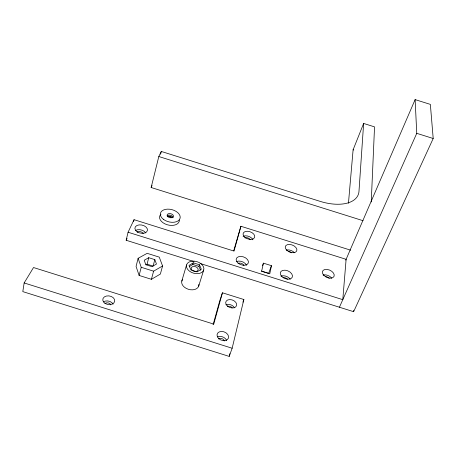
<?xml version="1.0" encoding="UTF-8"?>
<svg xmlns="http://www.w3.org/2000/svg" width="456" height="456" viewBox="0 0 456 456"><rect width="100%" height="100%" fill="white"/><g stroke="black" fill="none" stroke-linecap="round" stroke-linejoin="round"><path stroke-width="0.68" d="M371.241 201.968L374.541 126.871L363.637 123.445L353.104 149.785L348.452 203.279M200.195 263.505L353.634 311.693L353.725 310.279M363.637 123.445L358.98 191.377A37.831 20.241 21.3 0 1 320.135 201.364L161.287 151.455L158.813 156.522L151.147 187.507L350.653 250.179M222.437 292.792L213.739 324.108L33.522 267.535L24.151 282.948L22.8 291.618L229.203 356.398L232.15 348.236L243.869 299.518L222.437 292.792L219.769 300.766L213.094 324.718M271.451 265.677L269.764 273.794L261.624 271.24L263.42 263.152L271.451 265.677L268.624 273.332L261.311 271.035M194.085 261.59L126.164 240.261L128.073 232.235L134.053 219.689L234.025 251.091L240.916 226.273L346.115 259.321L342.787 299.666L128.073 232.235M133.579 221.673L134.053 219.689M229.203 356.398L229.87 353.645M160.609 154.191L161.287 151.455M138.111 258.307L136.07 266.435L139.126 275.447L151.415 279.306L160.358 274.062L162.575 265.985L159.258 257.127L147.168 253.331L138.111 258.307L141.218 267.29L139.126 275.447M145.937 264.822L147.06 264.189L148.747 257.714L154.829 259.624L156.459 264.07L151.962 266.635L145.806 264.702L144.227 260.228L148.747 257.714M154.829 259.624L153.108 266.087L147.06 264.189M151.415 279.306L153.598 271.172L162.575 265.985M233.717 250.703L240.916 226.273M181.79 281.073L186.561 264.907M189.599 266.389L192.808 264.463L193.298 262.833L199.42 264.759L201.335 269.262L197.072 271.879L190.876 269.935L189.018 265.398L193.298 262.833M200.554 270.248L198.924 266.384L199.42 264.759M198.696 286.094L203.707 270.009A8.943 6.002 16.5 0 0 192.466 261.123A8.943 6.002 16.5 0 0 189.297 271.024A8.943 6.002 16.5 0 0 203.707 270.009M242.928 302.163L243.869 299.518M262.496 265.711L263.42 263.152M345.768 260.131L415.12 99.602L430.356 104.39L433.2 138.499L353.634 311.693M339.424 307.23L416.755 133.329L415.12 99.602M126.164 240.261L127.064 238.363M151.147 187.507L151.7 186.333M151.933 185.849L152.087 185.518M416.755 133.329L433.2 138.499M353.104 149.785L353.77 149.99M158.813 156.522L363.05 220.693M192.808 264.463L198.924 266.384M141.218 267.29L153.598 271.172M24.151 282.948L232.15 348.236M198.879 284.362A8.818 6.076 16.5 0 1 188.368 289.281A8.818 6.076 16.5 0 1 182.748 279.34M179.35 219.974A10.1 6.327 14.2 0 1 167.05 224.7A10.1 6.327 14.2 0 1 160.928 214.234M167.209 216.298A4.041 2.531 14.2 0 1 172.716 217.757M167.158 215.751A3.238 2.023 14.2 0 1 170.664 215.329A3.238 2.023 14.2 0 1 173.058 217.603M167.665 216.782A3.232 2.023 14.2 0 1 171.781 217.683M243.071 236.35A6.065 3.79 19.3 0 1 252.926 239.793M245.071 237.986A3.232 2.023 19.3 0 1 250.224 239.605M236.248 261.704A6.338 4.138 19.6 0 1 246.542 265.318M238.328 263.46A3.38 2.206 19.6 0 1 241.594 263.454A3.38 2.206 19.6 0 1 243.914 265.631M135.46 230.434A6.367 4.121 12.3 0 1 145.777 232.936M137.182 232.326A3.397 2.2 12.3 0 1 140.448 231.705A3.397 2.2 12.3 0 1 143.218 233.592M286.311 250.042A6.076 3.802 17.9 0 1 294.422 252.772M280.93 276.102A6.355 4.155 18.5 0 1 290.227 279.271M323.07 275.002A6.259 3.961 20.8 0 1 331.729 278.251M325.419 276.661A3.545 2.246 20.8 0 1 329.272 278.365M288.391 251.626A3.448 2.155 17.9 0 1 291.857 252.841M282.994 277.732A3.602 2.354 18.5 0 1 287.565 279.277M225.976 304.819A5.666 3.967 20.2 0 1 234.578 307.863M227.305 306.58A3.175 2.223 20.2 0 1 232.224 307.925M103.387 301.861A6.002 4.349 9.4 0 1 113.116 304.135M105 303.531A3.363 2.44 9.4 0 1 108.271 302.949A3.363 2.44 9.4 0 1 110.797 304.887M217.421 336.876A5.956 4.383 20.8 0 1 226.649 340.552M218.584 338.945A3.334 2.457 20.8 0 1 221.89 338.603A3.334 2.457 20.8 0 1 224.295 340.974M192.318 270.419A3.574 2.405 16.5 0 0 198.086 270.032A3.574 2.405 16.5 0 0 193.623 266.464A3.574 2.405 16.5 0 0 192.318 270.419M163.436 219.353A10.123 6.304 14.2 0 0 179.938 218.686A10.123 6.304 14.2 0 0 167.455 209.139A10.123 6.304 14.2 0 0 163.436 219.353M168.093 216.817A3.238 2.018 14.2 0 0 173.388 216.628A3.238 2.018 14.2 0 0 169.421 213.562A3.238 2.018 14.2 0 0 168.093 216.817M244.826 237.302A6.088 3.773 19.3 0 0 254.619 237.456A6.088 3.773 19.3 0 0 247.3 231.249A6.088 3.773 19.3 0 0 244.826 237.302M237.992 263.044A6.361 4.121 19.5 0 0 248.263 263.078A6.361 4.121 19.5 0 0 240.654 256.414A6.361 4.121 19.5 0 0 237.992 263.044M137.113 231.751A6.395 4.104 12.4 0 0 147.402 230.622A6.395 4.104 12.4 0 0 139.074 224.905A6.395 4.104 12.4 0 0 137.113 231.751M286.966 250.407A6.116 3.762 21.9 0 0 296.731 250.914A6.116 3.762 21.9 0 0 289.531 244.422A6.116 3.762 21.9 0 0 286.966 250.407M281.854 276.541A6.395 4.104 22.6 0 0 292.205 277.333A6.395 4.104 22.6 0 0 285.085 270.191A6.395 4.104 22.6 0 0 281.854 276.541M323.891 275.367A6.298 3.899 24.7 0 0 333.969 276.518A6.298 3.899 24.7 0 0 327.066 269.399A6.298 3.899 24.7 0 0 323.891 275.367M227.27 305.942A5.694 3.956 20.2 0 0 236.504 305.782A5.694 3.956 20.2 0 0 229.773 299.563A5.694 3.956 20.2 0 0 227.27 305.942M105.154 303.44A6.031 4.338 9.6 0 0 114.701 301.239A6.031 4.338 9.6 0 0 106.408 296.029A6.031 4.338 9.6 0 0 105.154 303.44M218.663 338.506A5.985 4.372 20.8 0 0 228.41 338.181A5.985 4.372 20.8 0 0 221.382 331.444A5.985 4.372 20.8 0 0 218.663 338.506"/></g></svg>
